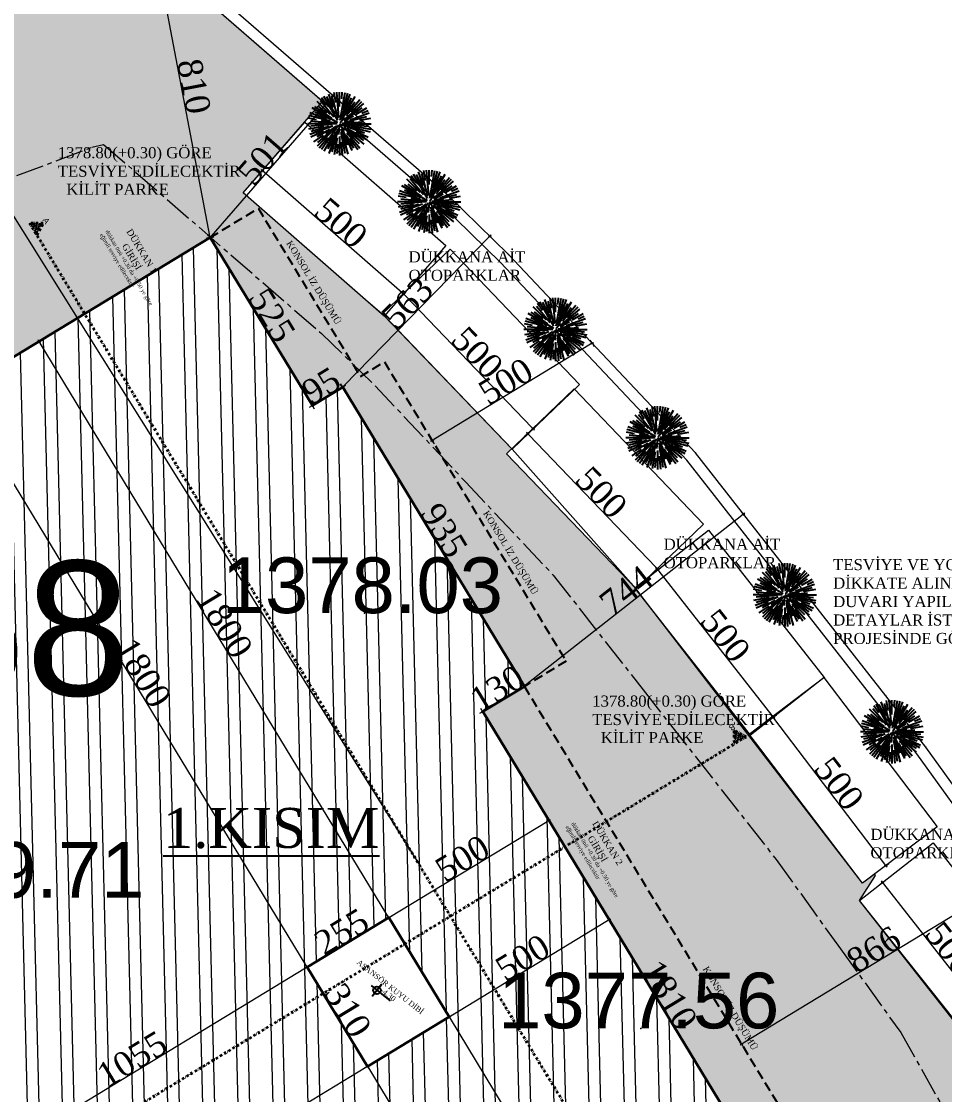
# Model space of a CAD drawing. Header units: millimetres. Extents: x 2232 to 85269, y -3593 to 5869.
# Drawn here: x 4820 to 5436, y -1970 to -1254 of the extents above; entities that cross this region are included whole.
import ezdxf

# ---------------------------------------------------------------- set-up
doc = ezdxf.new("R2010")
doc.units = ezdxf.units.MM
for name, pattern in [('CENTER2', [112.5, 75, -12.5, 12.5, -12.5]), ('DASHDOT2', [12.7, 6.35, -3.175, 0, -3.175]), ('DOTX2', [0.5, 0, -0.5]), ('HIDDEN', [0.375, 0.25, -0.125])]:
    doc.linetypes.add(name, pattern=pattern)
for name, color, linetype, lineweight in [('03_PARSEL_ALN_YENI', 40, 'Continuous', 0), ('iz', 1, 'DOTX2', 20), ('kesit çizgisi', 1, 'DASHDOT2', 40), ('Kiris', 7, 'Continuous', 30), ('NKOT', 1, 'Continuous', 0), ('NOKTA', 30, 'Continuous', 0), ('sıva iç', 21, 'Continuous', 0), ('tarama', 251, 'Continuous', 0), ('taramaa', 8, 'Continuous', 13), ('TEVHID', 4, 'Continuous', 0), ('yazı', 11, 'Continuous', 20), ('YOLATERK', 143, 'Continuous', 0), ('ölçü iç', 170, 'Continuous', 9), ('ÖLÇÜ İÇ', 7, 'Continuous', 9)]:
    doc.layers.add(name, color=color, linetype=linetype, lineweight=lineweight)
for name, color, linetype in [('BOSQUENUEVO', 64, 'Continuous'), ('Kot', 7, 'Continuous'), ('Yazi', 7, 'Continuous')]:
    doc.layers.add(name, color=color, linetype=linetype)
doc.styles.add('ROMANT', font='times.ttf')
doc.styles.get("Standard").update_dxf_attribs({"font": 'arial.ttf'})
doc.styles.add('times new roman tur_1_18', font='times.ttf', dxfattribs={"height": 0.2})
doc.styles.add('Times roman', font='times.ttf')
doc.dimstyles.new('VAZİYET ÖLÇÜ', dxfattribs={"dimtxt": 65, "dimasz": 5, "dimexe": 5, "dimexo": 0, "dimgap": 0, "dimtad": 1, "dimdec": 0, "dimzin": 3, "dimdsep": 46, "dimtxsty": 'ROMANT', "dimblk": 'fm-dim', "dimcen": 9, "dimdle": 1.25, "dimse1": 1, "dimse2": 1, "dimaunit": 1, "dimadec": 4, "dimazin": 0, "dimtfac": 0.75, "dimtdec": 0, "dimtix": 1, "dimtofl": 0, "dimtmove": 2, "dimatfit": 3, "dimldrblk": '11_AR2', "dimfxl": 1, "dimtvp": 1, "dimtolj": 1, "dimtzin": 3, "dimarcsym": 0})

# ---------------------------------------------------------------- blocks, each defined once
blk = doc.blocks.new('fm-dim')
at = {"linetype": 'Continuous'}
for p, q in [((-0.5, 0), (-1, 0)), ((0, 0.5), (0, 2)), ((0, -0.5), (0, -2)), ((0.5, 0), (1, 0))]:
    blk.add_line(p, q, dxfattribs=at)
at = {"color": 9, "linetype": 'Continuous'}
blk.add_circle((0, 0), 0.5, dxfattribs=at)
blk = doc.blocks.new('*D20')
at = {"layer": 'Defpoints', "color": 0, "transparency": 16777216}
for p in [(784747.6, -318397.9, -11.6), (784747.6, -318397.9), (784747.6, -318897.9, -11.6)]:
    blk.add_point(p, dxfattribs=at)
at = {"layer": 'ÖLÇÜ İÇ', "color": 0, "lineweight": -2, "transparency": 16777216}
blk.add_line((784747.6, -318892.9), (784747.6, -318402.9), dxfattribs=at)
at = {"layer": 'ÖLÇÜ İÇ', "color": 0, "lineweight": -2, "transparency": 16777216, "xscale": 5, "yscale": 5, "zscale": 5}
for p, rotation in [((784747.6, -318397.9), 90.00000000002727), ((784747.6, -318897.9), 270.0000000000273)]:
    blk.add_blockref('fm-dim', p, dxfattribs=dict(at, rotation=rotation))
at = {"layer": 'ÖLÇÜ İÇ', "color": 0, "transparency": 16777216, "insert": (784780.6, -318647.9), "char_height": 65, "attachment_point": 5, "rotation": 270, "style": 'ROMANT'}
blk.add_mtext('\\A1;500', dxfattribs=at)
blk = doc.blocks.new('11_AR2')
blk.add_line((-0.5, 0), (-1, 0))
blk.add_circle((0, 0), 0.5)
blk = doc.blocks.new('02PTRX23')
at = {"color": 0, "linetype": 'ByBlock'}
for p, q in [((-0.144, 0.149), (-0.352, 0.357)), ((-0.088, 0.109), (-0.302, 0.364)), ((-0.208, 0.302), (-0.286, 0.413)), ((-0.027, 0.052), (-0.249, 0.436)), ((-0.071, 0.157), (-0.2, 0.435)), ((-0.092, 0.258), (-0.17, 0.473)), ((-0.02, 0.084), (-0.118, 0.449)), ((-0.058, 0.34), (-0.086, 0.496)), ((-0.008, 0.105), (-0.042, 0.501)), ((0.001, 0.275), (0.001, 0.503)), ((0.011, 0.06), (0.088, 0.496)), ((0.027, 0.074), (0.172, 0.473)), ((0.036, 0.399), (0.045, 0.501)), ((0.043, 0.075), (0.251, 0.436)), ((0.059, 0.218), (0.131, 0.486)), ((0.073, 0.157), (0.192, 0.412)), ((0.108, 0.131), (0.322, 0.386)), ((0.114, 0.164), (0.245, 0.351)), ((0.188, 0.19), (0.355, 0.357)), ((-0.203, 0.077), (-0.469, 0.174)), ((-0.026, 0.019), (-0.432, 0.253)), ((-0.138, 0.068), (-0.389, 0.185)), ((-0.122, 0.089), (-0.388, 0.276)), ((-0.198, 0.17), (-0.331, 0.282)), ((0.076, 0.066), (0.384, 0.325)), ((0.123, 0.088), (0.361, 0.255)), ((0.168, 0.064), (0.471, 0.174)), ((0.263, 0.154), (0.434, 0.253)), ((0.355, 0.168), (0.454, 0.214)), ((-0.043, 0.003), (-0.499, 0.003)), ((-0.364, 0.067), (-0.491, 0.09)), ((-0.145, 0.042), (-0.482, 0.133)), ((-0.16, 0.017), (-0.45, 0.043)), ((-0.068, 0.015), (-0.285, 0.054)), ((0.001, 0.003), (0.397, -0.141)), ((0.001, 0.003), (0.077, -0.106)), ((0.012, 0.018), (0.075, 0.108)), ((0.047, 0.011), (0.233, 0.044)), ((0.073, 0.045), (0.22, 0.129)), ((0.084, 0.003), (0.501, 0.003)), ((0.086, 0.026), (0.435, 0.119)), ((0.152, 0.016), (0.362, 0.035)), ((0.32, 0.059), (0.494, 0.09)), ((-0.246, -0.04), (-0.491, -0.084)), ((-0.105, -0.035), (-0.469, -0.168)), ((-0.254, -0.116), (-0.452, -0.208)), ((-0.116, -0.007), (-0.45, -0.036)), ((-0.162, -0.041), (-0.449, -0.117)), ((-0.155, -0.087), (-0.358, -0.204)), ((-0.068, -0.066), (-0.352, -0.35)), ((-0.109, -0.09), (-0.349, -0.291)), ((-0.014, -0.019), (-0.286, -0.406)), ((-0.047, -0.031), (-0.218, -0.15)), ((-0.057, -0.121), (-0.183, -0.391)), ((-0.027, -0.075), (-0.17, -0.467)), ((-0.03, -0.112), (-0.118, -0.441)), ((-0.002, -0.028), (-0.014, -0.167)), ((0.023, -0.077), (0.131, -0.48)), ((0.024, -0.128), (0.083, -0.46)), ((0.036, -0.003), (0.494, -0.084)), ((0.037, -0.074), (0.198, -0.418)), ((0.047, -0.123), (0.124, -0.336)), ((0.062, -0.058), (0.312, -0.308)), ((0.065, -0.05), (0.384, -0.318)), ((0.077, -0.032), (0.106, -0.046)), ((0.118, -0.064), (0.434, -0.247)), ((0.119, -0.137), (0.322, -0.38)), ((0.128, -0.008), (0.457, -0.037)), ((0.169, -0.114), (0.382, -0.264)), ((0.177, -0.044), (0.484, -0.126)), ((0.262, -0.118), (0.454, -0.208)), ((-0.259, -0.179), (-0.408, -0.284)), ((-0.183, -0.217), (-0.32, -0.38)), ((-0.101, -0.174), (-0.249, -0.43)), ((-0.038, -0.22), (-0.086, -0.489)), ((-0.027, -0.318), (-0.04, -0.466)), ((0.001, -0.199), (0.001, -0.497)), ((0.026, -0.286), (0.045, -0.495)), ((0.101, -0.17), (0.222, -0.38)), ((0.159, -0.223), (0.288, -0.406))]:
    blk.add_line(p, q, dxfattribs=at)
blk = doc.blocks.new('YTTYTY')
at = {"layer": 'NOKTA'}
for p in [(1083168.6, -440814.7, -257.9), (1083906.6, -441923.7, -304.8)]:
    blk.add_point(p, dxfattribs=at)
at = {"layer": 'NKOT'}
for s, p in [('1378.03', (1082787.4, -440814.7, -257.9)), ('1379.71', (1081829.9, -441574.9, -89.4)), ('1377.56', (1083525.4, -441923.7, -304.8))]:
    blk.add_text(s, height=148.75, dxfattribs=at).set_placement(p)
blk = doc.blocks.new('GFHGFHFG')
at = {"layer": 'tarama'}
h = blk.add_hatch(dxfattribs=at)
h.set_pattern_fill('ANSI33', color=256, style=0)
h.set_pattern_definition([(315, (628955.342, -27331.2996), (-4.49012806, -4.49012806), []), (315, (628959.832, -27331.2996), (-4.49012806, -4.49012806), [3.175, -1.5875])])
h.paths.add_polyline_path([(651484.5, -213045.3), (651515.6, -213026.7), (651515.6, -213063.8)])
h = blk.add_hatch(dxfattribs=at)
h.set_pattern_fill('ANSI33', color=256, angle=-90, style=0)
h.set_pattern_definition([(135, (835082.633, -235926.215), (-4.49012806, -4.49012806), []), (135, (835082.633, -235921.7246), (-4.49012806, -4.49012806), [3.175, -1.5875])])
h.paths.add_polyline_path([(649368.7, -213919.8), (649387.2, -213950.9), (649350.1, -213950.9)])
at = {"layer": 'kesit çizgisi', "color": 1}
for p, q in [((651515.6, -213026.7), (651484.5, -213045.3)), ((651484.5, -213045.3), (651515.6, -213063.8)), ((651515.6, -216046.4), (651515.6, -213026.7)), ((649368.7, -213919.8), (649350.1, -213950.9)), ((649387.2, -213950.9), (649368.7, -213919.8)), ((649350.1, -213950.9), (654643.8, -213950.9))]:
    blk.add_line(p, q, dxfattribs=at)
blk.add_text('B', height=15.8, rotation=270, dxfattribs=at).set_placement((651466.3, -213038.9))
at = {"layer": 'kesit çizgisi', "color": 1, "text_generation_flag": 2}
blk.add_text('A', height=15.8, dxfattribs=at).set_placement((649375.1, -213917.4))
blk = doc.blocks.new('*D2486')
at = {"layer": 'Defpoints', "color": 0, "transparency": 16777216}
for p in [(1127611, -439811.6), (1127611, -439811.6), (1126004, -440787.2)]:
    blk.add_point(p, dxfattribs=at)
at = {"layer": 'ÖLÇÜ İÇ', "color": 0, "lineweight": -2, "transparency": 16777216}
blk.add_line((1126008.3, -440784.6), (1127606.8, -439814.2), dxfattribs=at)
at = {"layer": 'ÖLÇÜ İÇ', "color": 0, "lineweight": -2, "transparency": 16777216, "xscale": 5, "yscale": 5, "zscale": 5}
for p, rotation in [((1127611, -439811.6), 31.2624292926261), ((1126004, -440787.2), 211.2624292926261)]:
    blk.add_blockref('fm-dim', p, dxfattribs=dict(at, rotation=rotation))
at = {"layer": 'ÖLÇÜ İÇ', "color": 0, "transparency": 16777216, "insert": (1126790.4, -440271.2), "char_height": 65, "attachment_point": 5, "rotation": 31.2624, "style": 'ROMANT'}
blk.add_mtext('\\A1;1880', dxfattribs=at)
blk = doc.blocks.new('*D2487')
at = {"layer": 'Defpoints', "color": 0, "transparency": 16777216}
for p in [(1127611, -439811.6), (1127611, -439811.6), (1127883.5, -440260.4)]:
    blk.add_point(p, dxfattribs=at)
at = {"layer": 'ÖLÇÜ İÇ', "color": 0, "lineweight": -2, "transparency": 16777216}
blk.add_line((1127880.9, -440256.1), (1127613.6, -439815.9), dxfattribs=at)
at = {"layer": 'ÖLÇÜ İÇ', "color": 0, "lineweight": -2, "transparency": 16777216, "xscale": 5, "yscale": 5, "zscale": 5}
for p, rotation in [((1127611, -439811.6), 121.2624292925841), ((1127883.5, -440260.4), 301.262429292584)]:
    blk.add_blockref('fm-dim', p, dxfattribs=dict(at, rotation=rotation))
at = {"layer": 'ÖLÇÜ İÇ', "color": 0, "transparency": 16777216, "insert": (1127775.5, -440018.8), "char_height": 65, "attachment_point": 5, "rotation": 301.2624, "style": 'ROMANT'}
blk.add_mtext('\\A1;525', dxfattribs=at)
blk = doc.blocks.new('*D2488')
at = {"layer": 'Defpoints', "color": 0, "transparency": 16777216}
for p in [(1127964.7, -440211.1), (1127883.5, -440260.4), (1127883.5, -440260.4)]:
    blk.add_point(p, dxfattribs=at)
at = {"layer": 'ÖLÇÜ İÇ', "color": 0, "lineweight": -2, "transparency": 16777216}
blk.add_line((1127960.4, -440213.7), (1127887.8, -440257.8), dxfattribs=at)
at = {"layer": 'ÖLÇÜ İÇ', "color": 0, "lineweight": -2, "transparency": 16777216, "xscale": 5, "yscale": 5, "zscale": 5}
for p, rotation in [((1127964.7, -440211.1), 31.26242929245344), ((1127883.5, -440260.4), 211.2624292924534)]:
    blk.add_blockref('fm-dim', p, dxfattribs=dict(at, rotation=rotation))
at = {"layer": 'ÖLÇÜ İÇ', "color": 0, "transparency": 16777216, "insert": (1127906.9, -440207.4), "char_height": 65, "attachment_point": 5, "rotation": 31.2624, "style": 'ROMANT'}
blk.add_mtext('\\A1;95', dxfattribs=at)
blk = doc.blocks.new('*D2489')
at = {"layer": 'Defpoints', "color": 0, "transparency": 16777216}
for p in [(1127964.7, -440211.1), (1128449.9, -441010.3), (1128449.9, -441010.3)]:
    blk.add_point(p, dxfattribs=at)
at = {"layer": 'ÖLÇÜ İÇ', "color": 0, "lineweight": -2, "transparency": 16777216}
blk.add_line((1127967.3, -440215.3), (1128447.3, -441006), dxfattribs=at)
at = {"layer": 'ÖLÇÜ İÇ', "color": 0, "lineweight": -2, "transparency": 16777216, "xscale": 5, "yscale": 5, "zscale": 5}
for p, rotation in [((1127964.7, -440211.1), 121.2624292926101), ((1128449.9, -441010.3), 301.2624292926101)]:
    blk.add_blockref('fm-dim', p, dxfattribs=dict(at, rotation=rotation))
at = {"layer": 'ÖLÇÜ İÇ', "color": 0, "transparency": 16777216, "insert": (1128235.6, -440593.5), "char_height": 65, "attachment_point": 5, "rotation": 301.2624, "style": 'ROMANT'}
blk.add_mtext('\\A1;935', dxfattribs=at)
blk = doc.blocks.new('*D2490')
at = {"layer": 'Defpoints', "color": 0, "transparency": 16777216}
for p in [(1128449.9, -441010.3), (1128338.8, -441077.8), (1128338.8, -441077.8)]:
    blk.add_point(p, dxfattribs=at)
at = {"layer": 'ÖLÇÜ İÇ', "color": 0, "lineweight": -2, "transparency": 16777216}
blk.add_line((1128445.6, -441012.9), (1128343.1, -441075.2), dxfattribs=at)
at = {"layer": 'ÖLÇÜ İÇ', "color": 0, "lineweight": -2, "transparency": 16777216, "xscale": 5, "yscale": 5, "zscale": 5}
for p, rotation in [((1128449.9, -441010.3), 31.26242929277661), ((1128338.8, -441077.8), 211.2624292927766)]:
    blk.add_blockref('fm-dim', p, dxfattribs=dict(at, rotation=rotation))
at = {"layer": 'ÖLÇÜ İÇ', "color": 0, "transparency": 16777216, "insert": (1128377.2, -441015.8), "char_height": 65, "attachment_point": 5, "rotation": 31.2624, "style": 'ROMANT'}
blk.add_mtext('\\A1;130', dxfattribs=at)
blk = doc.blocks.new('*D2491')
at = {"layer": 'Defpoints', "color": 0, "transparency": 16777216}
for p in [(1128338.8, -441077.8), (1129278.1, -442625), (1129278.1, -442625)]:
    blk.add_point(p, dxfattribs=at)
at = {"layer": 'ÖLÇÜ İÇ', "color": 0, "lineweight": -2, "transparency": 16777216}
blk.add_line((1128341.4, -441082), (1129275.5, -442620.7), dxfattribs=at)
at = {"layer": 'ÖLÇÜ İÇ', "color": 0, "lineweight": -2, "transparency": 16777216, "xscale": 5, "yscale": 5, "zscale": 5}
for p, rotation in [((1128338.8, -441077.8), 121.2624292926255), ((1129278.1, -442625), 301.2624292926255)]:
    blk.add_blockref('fm-dim', p, dxfattribs=dict(at, rotation=rotation))
at = {"layer": 'ÖLÇÜ İÇ', "color": 0, "transparency": 16777216, "insert": (1128836.7, -441834.2), "char_height": 65, "attachment_point": 5, "rotation": 301.2624, "style": 'ROMANT'}
blk.add_mtext('\\A1;1810', dxfattribs=at)
blk = doc.blocks.new('*D2501')
at = {"layer": 'Defpoints', "color": 0, "transparency": 16777216}
for p in [(1126791.6, -442017.1), (1126791.6, -442017.1), (1127730.9, -443564.3)]:
    blk.add_point(p, dxfattribs=at)
at = {"layer": 'ÖLÇÜ İÇ', "color": 0, "lineweight": -2, "transparency": 16777216}
blk.add_line((1127728.3, -443560), (1126794.2, -442021.4), dxfattribs=at)
at = {"layer": 'ÖLÇÜ İÇ', "color": 0, "lineweight": -2, "transparency": 16777216, "xscale": 5, "yscale": 5, "zscale": 5}
for p, rotation in [((1126791.6, -442017.1), 121.2624292926255), ((1127730.9, -443564.3), 301.2624292926255)]:
    blk.add_blockref('fm-dim', p, dxfattribs=dict(at, rotation=rotation))
at = {"layer": 'ÖLÇÜ İÇ', "color": 0, "transparency": 16777216, "insert": (1127289.5, -442773.5), "char_height": 65, "attachment_point": 5, "rotation": 301.2624, "style": 'ROMANT'}
blk.add_mtext('\\A1;1810', dxfattribs=at)
blk = doc.blocks.new('*D2507')
at = {"layer": 'Defpoints', "color": 0, "transparency": 16777216}
for p in [(1127939.6, -439433.3), (1127939.6, -439433.3), (1127611, -439811.6)]:
    blk.add_point(p, dxfattribs=at)
at = {"layer": 'ÖLÇÜ İÇ', "color": 0, "lineweight": -2, "transparency": 16777216}
blk.add_line((1127614.3, -439807.8), (1127936.3, -439437), dxfattribs=at)
at = {"layer": 'ÖLÇÜ İÇ', "color": 0, "lineweight": -2, "transparency": 16777216, "xscale": 5, "yscale": 5, "zscale": 5}
for p, rotation in [((1127939.6, -439433.3), 49.03016673983289), ((1127611, -439811.6), 229.0301667398329)]:
    blk.add_blockref('fm-dim', p, dxfattribs=dict(at, rotation=rotation))
at = {"layer": 'ÖLÇÜ İÇ', "color": 0, "transparency": 16777216, "insert": (1127750.3, -439600.8), "char_height": 65, "attachment_point": 5, "rotation": 49.0302, "style": 'ROMANT'}
blk.add_mtext('\\A1;501', dxfattribs=at)
blk = doc.blocks.new('*D2508')
at = {"layer": 'Defpoints', "color": 0, "transparency": 16777216}
for p in [(1128357.3, -439807.7), (1128357.5, -439808), (1127964.7, -440211.1)]:
    blk.add_point(p, dxfattribs=at)
at = {"layer": 'ÖLÇÜ İÇ', "color": 0, "lineweight": -2, "transparency": 16777216}
blk.add_line((1127967.9, -440207.3), (1128353.8, -439811.3), dxfattribs=at)
at = {"layer": 'ÖLÇÜ İÇ', "color": 0, "lineweight": -2, "transparency": 16777216, "xscale": 5, "yscale": 5, "zscale": 5}
for p, rotation in [((1128357.3, -439807.7), 45.73864383476881), ((1127964.5, -440210.9), 225.7386438347688)]:
    blk.add_blockref('fm-dim', p, dxfattribs=dict(at, rotation=rotation))
at = {"layer": 'ÖLÇÜ İÇ', "color": 0, "transparency": 16777216, "insert": (1128137.2, -439986.2), "char_height": 65, "attachment_point": 5, "rotation": 45.7386, "style": 'ROMANT'}
blk.add_mtext('\\A1;563', dxfattribs=at)
blk = doc.blocks.new('*D2509')
at = {"layer": 'Defpoints', "color": 0, "transparency": 16777216}
for p in [(1129034.6, -440550.3), (1129035.5, -440551.5), (1128449.9, -441010.3)]:
    blk.add_point(p, dxfattribs=at)
at = {"layer": 'ÖLÇÜ İÇ', "color": 0, "lineweight": -2, "transparency": 16777216}
blk.add_line((1128452.9, -441006), (1129030.7, -440553.4), dxfattribs=at)
at = {"layer": 'ÖLÇÜ İÇ', "color": 0, "lineweight": -2, "transparency": 16777216, "xscale": 5, "yscale": 5, "zscale": 5}
for p, rotation in [((1129034.6, -440550.3), 38.07635210900806), ((1128449, -441009.1), 218.0763521090081)]:
    blk.add_blockref('fm-dim', p, dxfattribs=dict(at, rotation=rotation))
at = {"layer": 'ÖLÇÜ İÇ', "color": 0, "transparency": 16777216, "insert": (1128721.4, -440753.6), "char_height": 65, "attachment_point": 5, "rotation": 38.0764, "style": 'ROMANT'}
blk.add_mtext('\\A1;744', dxfattribs=at)
blk = doc.blocks.new('*D2528')
at = {"layer": 'Defpoints', "color": 0, "transparency": 16777216}
for p in [(1129769.9, -441516.6), (1129030, -441965.8), (1129030, -441965.8)]:
    blk.add_point(p, dxfattribs=at)
at = {"layer": 'ÖLÇÜ İÇ', "color": 0, "lineweight": -2, "transparency": 16777216}
blk.add_line((1129765.7, -441519.2), (1129034.3, -441963.2), dxfattribs=at)
at = {"layer": 'ÖLÇÜ İÇ', "color": 0, "lineweight": -2, "transparency": 16777216, "xscale": 5, "yscale": 5, "zscale": 5}
for p, rotation in [((1129769.9, -441516.6), 31.26242929261051), ((1129030, -441965.8), 211.2624292926105)]:
    blk.add_blockref('fm-dim', p, dxfattribs=dict(at, rotation=rotation))
at = {"layer": 'ÖLÇÜ İÇ', "color": 0, "transparency": 16777216, "insert": (1129382.8, -441713), "char_height": 65, "attachment_point": 5, "rotation": 31.2624, "style": 'ROMANT'}
blk.add_mtext('\\A1;866', dxfattribs=at)
blk = doc.blocks.new('*D2529')
at = {"layer": 'Defpoints', "color": 0, "transparency": 16777216}
for p in [(1128631, -440094.1), (1128203.4, -440353.7), (1128203.4, -440353.7)]:
    blk.add_point(p, dxfattribs=at)
at = {"layer": 'ÖLÇÜ İÇ', "color": 0, "lineweight": -2, "transparency": 16777216}
blk.add_line((1128626.7, -440096.7), (1128207.7, -440351.2), dxfattribs=at)
at = {"layer": 'ÖLÇÜ İÇ', "color": 0, "lineweight": -2, "transparency": 16777216, "xscale": 5, "yscale": 5, "zscale": 5}
for p, rotation in [((1128631, -440094.1), 31.26242929260819), ((1128203.4, -440353.7), 211.2624292926082)]:
    blk.add_blockref('fm-dim', p, dxfattribs=dict(at, rotation=rotation))
at = {"layer": 'ÖLÇÜ İÇ', "color": 0, "transparency": 16777216, "insert": (1128400.1, -440195.7), "char_height": 65, "attachment_point": 5, "rotation": 31.2624, "style": 'ROMANT'}
blk.add_mtext('\\A1;500', dxfattribs=at)
blk = doc.blocks.new('*D2530')
at = {"layer": 'Defpoints', "color": 0, "transparency": 16777216}
for p in [(1127459.4, -439016.3), (1127459.4, -439016.3), (1127611, -439811.6)]:
    blk.add_point(p, dxfattribs=at)
at = {"layer": 'ÖLÇÜ İÇ', "color": 0, "lineweight": -2, "transparency": 16777216}
blk.add_line((1127610.1, -439806.7), (1127460.3, -439021.2), dxfattribs=at)
at = {"layer": 'ÖLÇÜ İÇ', "color": 0, "lineweight": -2, "transparency": 16777216, "xscale": 5, "yscale": 5, "zscale": 5}
for p, rotation in [((1127459.4, -439016.3), 100.794909319508), ((1127611, -439811.6), 280.794909319508)]:
    blk.add_blockref('fm-dim', p, dxfattribs=dict(at, rotation=rotation))
at = {"layer": 'ÖLÇÜ İÇ', "color": 0, "transparency": 16777216, "insert": (1127567.7, -439407.8), "char_height": 65, "attachment_point": 5, "rotation": 280.7949, "style": 'ROMANT'}
blk.add_mtext('\\A1;810', dxfattribs=at)
blk = doc.blocks.new('*D2531')
at = {"layer": 'Defpoints', "color": 0, "transparency": 16777216}
for p in [(1128087.8, -441627.9), (1128087.8, -441627.9), (1127869.9, -441760.2)]:
    blk.add_point(p, dxfattribs=at)
at = {"layer": 'ÖLÇÜ İÇ', "color": 0, "lineweight": -2, "transparency": 16777216}
blk.add_line((1127874.1, -441757.6), (1128083.6, -441630.5), dxfattribs=at)
at = {"layer": 'ÖLÇÜ İÇ', "color": 0, "lineweight": -2, "transparency": 16777216, "xscale": 5, "yscale": 5, "zscale": 5}
for p, rotation in [((1128087.8, -441627.9), 31.26242929259968), ((1127869.9, -441760.2), 211.2624292925997)]:
    blk.add_blockref('fm-dim', p, dxfattribs=dict(at, rotation=rotation))
at = {"layer": 'ÖLÇÜ İÇ', "color": 0, "transparency": 16777216, "insert": (1127961.7, -441665.8), "char_height": 65, "attachment_point": 5, "rotation": 31.2624, "style": 'ROMANT'}
blk.add_mtext('\\A1;255', dxfattribs=at)
blk = doc.blocks.new('*D2532')
at = {"layer": 'Defpoints', "color": 0, "transparency": 16777216}
for p in [(1127869.9, -441760.2), (1128030.7, -442025.2), (1128030.7, -442025.2)]:
    blk.add_point(p, dxfattribs=at)
at = {"layer": 'ÖLÇÜ İÇ', "color": 0, "lineweight": -2, "transparency": 16777216}
blk.add_line((1127872.5, -441764.5), (1128028.2, -442020.9), dxfattribs=at)
at = {"layer": 'ÖLÇÜ İÇ', "color": 0, "lineweight": -2, "transparency": 16777216, "xscale": 5, "yscale": 5, "zscale": 5}
for p, rotation in [((1127869.9, -441760.2), 121.2624292927), ((1128030.7, -442025.2), 301.2624292926999)]:
    blk.add_blockref('fm-dim', p, dxfattribs=dict(at, rotation=rotation))
at = {"layer": 'ÖLÇÜ İÇ', "color": 0, "transparency": 16777216, "insert": (1127978.6, -441875.6), "char_height": 65, "attachment_point": 5, "rotation": 301.2624, "style": 'ROMANT'}
blk.add_mtext('\\A1;310', dxfattribs=at)
blk = doc.blocks.new('*D2533')
at = {"layer": 'Defpoints', "color": 0, "transparency": 16777216}
for p in [(1126935.7, -440221.6), (1126935.7, -440221.6), (1127869.9, -441760.2)]:
    blk.add_point(p, dxfattribs=at)
at = {"layer": 'ÖLÇÜ İÇ', "color": 0, "lineweight": -2, "transparency": 16777216}
blk.add_line((1127867.3, -441755.9), (1126938.3, -440225.9), dxfattribs=at)
at = {"layer": 'ÖLÇÜ İÇ', "color": 0, "lineweight": -2, "transparency": 16777216, "xscale": 5, "yscale": 5, "zscale": 5}
for p, rotation in [((1126935.7, -440221.6), 121.2624292926241), ((1127869.9, -441760.2), 301.2624292926241)]:
    blk.add_blockref('fm-dim', p, dxfattribs=dict(at, rotation=rotation))
at = {"layer": 'ÖLÇÜ İÇ', "color": 0, "transparency": 16777216, "insert": (1127431.1, -440973.7), "char_height": 65, "attachment_point": 5, "rotation": 301.2624, "style": 'ROMANT'}
blk.add_mtext('\\A1;1800', dxfattribs=at)
blk = doc.blocks.new('*D2534')
at = {"layer": 'Defpoints', "color": 0, "transparency": 16777216}
for p in [(1127153.7, -440089.2), (1127153.7, -440089.2), (1128087.8, -441627.9)]:
    blk.add_point(p, dxfattribs=at)
at = {"layer": 'ÖLÇÜ İÇ', "color": 0, "lineweight": -2, "transparency": 16777216}
blk.add_line((1128085.2, -441623.6), (1127156.3, -440093.5), dxfattribs=at)
at = {"layer": 'ÖLÇÜ İÇ', "color": 0, "lineweight": -2, "transparency": 16777216, "xscale": 5, "yscale": 5, "zscale": 5}
for p, rotation in [((1127153.7, -440089.2), 121.2624292926241), ((1128087.8, -441627.9), 301.2624292926241)]:
    blk.add_blockref('fm-dim', p, dxfattribs=dict(at, rotation=rotation))
at = {"layer": 'ÖLÇÜ İÇ', "color": 0, "transparency": 16777216, "insert": (1127649, -440841.4), "char_height": 65, "attachment_point": 5, "rotation": 301.2624, "style": 'ROMANT'}
blk.add_mtext('\\A1;1800', dxfattribs=at)
blk = doc.blocks.new('*D2535')
at = {"layer": 'Defpoints', "color": 0, "transparency": 16777216}
for p in [(1128515.2, -441368.4), (1128515.2, -441368.4), (1128087.8, -441627.9)]:
    blk.add_point(p, dxfattribs=at)
at = {"layer": 'ÖLÇÜ İÇ', "color": 0, "lineweight": -2, "transparency": 16777216}
blk.add_line((1128092.1, -441625.3), (1128511, -441371), dxfattribs=at)
at = {"layer": 'ÖLÇÜ İÇ', "color": 0, "lineweight": -2, "transparency": 16777216, "xscale": 5, "yscale": 5, "zscale": 5}
for p, rotation in [((1128515.2, -441368.4), 31.26242929264378), ((1128087.8, -441627.9), 211.2624292926438)]:
    blk.add_blockref('fm-dim', p, dxfattribs=dict(at, rotation=rotation))
at = {"layer": 'ÖLÇÜ İÇ', "color": 0, "transparency": 16777216, "insert": (1128284.4, -441469.9), "char_height": 65, "attachment_point": 5, "rotation": 31.2624, "style": 'ROMANT'}
blk.add_mtext('\\A1;500', dxfattribs=at)
blk = doc.blocks.new('*D2536')
at = {"layer": 'Defpoints', "color": 0, "transparency": 16777216}
for p in [(1128676.1, -441633.4), (1128676.1, -441633.4), (1128248.7, -441892.9)]:
    blk.add_point(p, dxfattribs=at)
at = {"layer": 'ÖLÇÜ İÇ', "color": 0, "lineweight": -2, "transparency": 16777216}
blk.add_line((1128253, -441890.3), (1128671.8, -441636), dxfattribs=at)
at = {"layer": 'ÖLÇÜ İÇ', "color": 0, "lineweight": -2, "transparency": 16777216, "xscale": 5, "yscale": 5, "zscale": 5}
for p, rotation in [((1128676.1, -441633.4), 31.26242929262095), ((1128248.7, -441892.9), 211.2624292926209)]:
    blk.add_blockref('fm-dim', p, dxfattribs=dict(at, rotation=rotation))
at = {"layer": 'ÖLÇÜ İÇ', "color": 0, "transparency": 16777216, "insert": (1128445.3, -441734.9), "char_height": 65, "attachment_point": 5, "rotation": 31.2624, "style": 'ROMANT'}
blk.add_mtext('\\A1;500', dxfattribs=at)
blk = doc.blocks.new('*D2537')
at = {"layer": 'Defpoints', "color": 0, "transparency": 16777216}
for p in [(1127869.9, -441760.2), (1126968.1, -442307.7), (1126968.1, -442307.7)]:
    blk.add_point(p, dxfattribs=at)
at = {"layer": 'ÖLÇÜ İÇ', "color": 0, "lineweight": -2, "transparency": 16777216}
blk.add_line((1127865.6, -441762.8), (1126972.3, -442305.1), dxfattribs=at)
at = {"layer": 'ÖLÇÜ İÇ', "color": 0, "lineweight": -2, "transparency": 16777216, "xscale": 5, "yscale": 5, "zscale": 5}
for p, rotation in [((1127869.9, -441760.2), 31.26242929260379), ((1126968.1, -442307.7), 211.2624292926038)]:
    blk.add_blockref('fm-dim', p, dxfattribs=dict(at, rotation=rotation))
at = {"layer": 'ÖLÇÜ İÇ', "color": 0, "transparency": 16777216, "insert": (1127401.8, -442005.7), "char_height": 65, "attachment_point": 5, "rotation": 31.2624, "style": 'ROMANT'}
blk.add_mtext('\\A1;1055', dxfattribs=at)
blk = doc.blocks.new('*D2538')
at = {"layer": 'Defpoints', "color": 0, "transparency": 16777216}
for p in [(1128030.7, -442025.2), (1127128.9, -442572.7), (1127128.9, -442572.7)]:
    blk.add_point(p, dxfattribs=at)
at = {"layer": 'ÖLÇÜ İÇ', "color": 0, "lineweight": -2, "transparency": 16777216}
blk.add_line((1128026.5, -442027.8), (1127133.2, -442570.1), dxfattribs=at)
at = {"layer": 'ÖLÇÜ İÇ', "color": 0, "lineweight": -2, "transparency": 16777216, "xscale": 5, "yscale": 5, "zscale": 5}
for p, rotation in [((1128030.7, -442025.2), 31.26242929261458), ((1127128.9, -442572.7), 211.2624292926146)]:
    blk.add_blockref('fm-dim', p, dxfattribs=dict(at, rotation=rotation))
at = {"layer": 'ÖLÇÜ İÇ', "color": 0, "transparency": 16777216, "insert": (1127562.7, -442270.7), "char_height": 65, "attachment_point": 5, "rotation": 31.2624, "style": 'ROMANT'}
blk.add_mtext('\\A1;1055', dxfattribs=at)
blk = doc.blocks.new('*D2539')
at = {"layer": 'Defpoints', "color": 0, "transparency": 16777216}
for p in [(1128248.7, -441892.9), (1129608.4, -444132.4), (1129608.4, -444132.4)]:
    blk.add_point(p, dxfattribs=at)
at = {"layer": 'ÖLÇÜ İÇ', "color": 0, "lineweight": -2, "transparency": 16777216}
blk.add_line((1128251.3, -441897.1), (1129605.8, -444128.2), dxfattribs=at)
at = {"layer": 'ÖLÇÜ İÇ', "color": 0, "lineweight": -2, "transparency": 16777216, "xscale": 5, "yscale": 5, "zscale": 5}
for p, rotation in [((1128248.7, -441892.9), 121.2624292926101), ((1129608.4, -444132.4), 301.2624292926101)]:
    blk.add_blockref('fm-dim', p, dxfattribs=dict(at, rotation=rotation))
at = {"layer": 'ÖLÇÜ İÇ', "color": 0, "transparency": 16777216, "insert": (1128956.8, -442995.5), "char_height": 65, "attachment_point": 5, "rotation": 301.2624, "style": 'ROMANT'}
blk.add_mtext('\\A1;2620', dxfattribs=at)
blk = doc.blocks.new('*D2540')
at = {"layer": 'Defpoints', "color": 0, "transparency": 16777216}
for p in [(1128030.7, -442025.2), (1129390.4, -444264.8), (1129390.4, -444264.8)]:
    blk.add_point(p, dxfattribs=at)
at = {"layer": 'ÖLÇÜ İÇ', "color": 0, "lineweight": -2, "transparency": 16777216}
blk.add_line((1128033.3, -442029.5), (1129387.8, -444260.5), dxfattribs=at)
at = {"layer": 'ÖLÇÜ İÇ', "color": 0, "lineweight": -2, "transparency": 16777216, "xscale": 5, "yscale": 5, "zscale": 5}
for p, rotation in [((1128030.7, -442025.2), 121.2624292926048), ((1129390.4, -444264.8), 301.2624292926048)]:
    blk.add_blockref('fm-dim', p, dxfattribs=dict(at, rotation=rotation))
at = {"layer": 'ÖLÇÜ İÇ', "color": 0, "transparency": 16777216, "insert": (1128738.8, -443127.8), "char_height": 65, "attachment_point": 5, "rotation": 301.2624, "style": 'ROMANT'}
blk.add_mtext('\\A1;2620', dxfattribs=at)
blk = doc.blocks.new('FGFDGFDG')
at = {"layer": 'ÖLÇÜ İÇ', "color": 3}
blk.add_lwpolyline([(784669.4, -318397.9), (784919.4, -318397.9), (784919.4, -318897.9), (784669.4, -318897.9)], close=True, dxfattribs=at)
at = {"layer": 'ÖLÇÜ İÇ'}
dim = blk.add_aligned_dim(p1=(784747.6, -318897.9), p2=(784747.6, -318397.9), distance=0, dimstyle='VAZİYET ÖLÇÜ', dxfattribs=at)
dim.commit()
dim.dimension.update_dxf_attribs({"geometry": '*D20', "text_midpoint": (784780.6, -318647.9, 11.6)})
blk = doc.blocks.new('DFGDFG')
at = {"layer": 'taramaa'}
h = blk.add_hatch(dxfattribs=at)
h.set_pattern_fill('AR-HBONE', color=256, scale=8)
h.set_pattern_definition([(45, (-15000, 0), (0, 45.254834), [96, -32]), (135, (-14977.373, 22.627), (4e-15, 45.254834), [96, -32])])
h.paths.add_polyline_path([(1070331, -446180.5), (1069903.6, -446440), (1069773.8, -446226.3), (1070201.2, -445966.8)], flags=16)
h.paths.add_polyline_path([(1069476.2, -446699.5), (1069346.4, -446485.8), (1069773.8, -446226.3), (1069903.6, -446440)], flags=16)
h.paths.add_polyline_path([(1069268.5, -446357.6), (1069138.8, -446143.9), (1069566.2, -445884.4), (1069695.9, -446098.1)], flags=16)
h.paths.add_polyline_path([(1069695.9, -446098.1), (1069566.2, -445884.4), (1069993.5, -445625), (1070123.3, -445838.7)], flags=16)
h.paths.add_polyline_path([(1070331, -446180.5), (1070201.2, -445966.8), (1070628.6, -445707.3), (1070758.4, -445921)], flags=16)
h.paths.add_polyline_path([(1070758.4, -445921), (1070628.6, -445707.3), (1071056, -445447.9), (1071185.8, -445661.6)], flags=16)
h.paths.add_polyline_path([(1070123.3, -445838.7), (1069993.5, -445625), (1070420.9, -445365.5), (1070550.7, -445579.2)], flags=16)
h.paths.add_polyline_path([(1070550.7, -445579.2), (1070420.9, -445365.5), (1070848.3, -445106), (1070978.1, -445319.7)], flags=16)
h.paths.add_polyline_path([(1070343.1, -445237.2), (1070213.4, -445023.5), (1070640.8, -444764.1), (1070770.5, -444977.8)], flags=16)
h.paths.add_polyline_path([(1069915.7, -445496.7), (1069786, -445283), (1070213.4, -445023.5), (1070343.1, -445237.2)], flags=16)
h.paths.add_polyline_path([(1069488.3, -445756.2), (1069358.6, -445542.5), (1069786, -445283), (1069915.7, -445496.7)], flags=16)
h.paths.add_polyline_path([(1069060.9, -446015.7), (1068931.2, -445802), (1069358.6, -445542.5), (1069488.3, -445756.2)], flags=16)
h.paths.add_polyline_path([(1069151, -445200.6), (1069280.7, -445414.3), (1068853.3, -445673.8), (1068723.6, -445460.1)], flags=16)
h.paths.add_polyline_path([(1070135.5, -444895.3), (1069708.1, -445154.8), (1069578.4, -444941.1), (1070005.8, -444681.6)], flags=16)
h.paths.add_polyline_path([(1069578.4, -444941.1), (1069708.1, -445154.8), (1069280.7, -445414.3), (1069151, -445200.6)], flags=16)
h.paths.add_polyline_path([(1070433.2, -444422.2), (1070562.9, -444635.9), (1070135.5, -444895.3), (1070005.8, -444681.6)], flags=16)
h.paths.add_polyline_path([(1070225.6, -444080.3), (1070355.3, -444294), (1069927.9, -444553.4), (1069798.2, -444339.7)], flags=16)
h.paths.add_polyline_path([(1069798.2, -444339.7), (1069927.9, -444553.4), (1069500.5, -444812.9), (1069370.8, -444599.2)], flags=16)
h.paths.add_polyline_path([(1069370.8, -444599.2), (1069500.5, -444812.9), (1069073.1, -445072.4), (1068943.4, -444858.7)], flags=16)
h.paths.add_polyline_path([(1068943.4, -444858.7), (1069073.1, -445072.4), (1068645.7, -445331.9), (1068516, -445118.2)], flags=16)
h.paths.add_polyline_path([(1069363.2, -446963.1), (1069820.9, -446761.8), (1069921.6, -446990.6), (1070146.5, -446891.7), (1070322.1, -446789.7), (1070196.4, -446573.5), (1071945.6, -445557.1), (1071908.5, -445477.3), (1071618.3, -445612), (1070565.5, -443344.5), (1070855.7, -443209.8), (1070791.4, -443095.2), (1070512.4, -443251.9), (1069778, -441944), (1069490.8, -441582.1), (1069533.4, -441515.1), (1069530, -441512.6), (1069498.8, -441536.2), (1068906.3, -440766.7), (1068893.9, -440750.1), (1068547.9, -440389), (1068561.7, -440375.8), (1068254.5, -440055.2), (1068221.5, -440020.7), (1067844.6, -439692.1), (1068056.7, -439448.1), (1067569.4, -439024.9), (1067292.8, -439091.7), (1066798.9, -439278.6), (1066809.6, -439306.6), (1066677.7, -439397.7), (1067037.7, -439744.7), (1066864.2, -439924.7), (1066839.1, -439900.5), (1066145, -440620.4), (1065785.1, -440273.4), (1065749.3, -440310.5), (1066068.6, -440836.5), (1067756.9, -439811.6), (1068029.3, -440260.4), (1068110.5, -440211.1), (1068595.7, -441010.3), (1068484.6, -441077.8), (1069423.9, -442625), (1069535.1, -442557.5), (1070020.3, -443356.7), (1069939.1, -443406), (1070211.5, -443854.8), (1068476.3, -444908.3), (1068181.4, -445087.3), (1069460.3, -447193.5), (1069463.9, -447191.9)])
at = {"layer": '03_PARSEL_ALN_YENI', "lineweight": 0}
blk.add_lwpolyline([(1070022.9, -441665.3), (1069667.6, -441172.2), (1069560.8, -441035.9), (1069052.4, -440386.9), (1068553.4, -439856.7), (1068392.7, -439700.1), (1067605.2, -439016.3), (1067292.8, -439091.7), (1066795.5, -439279.9), (1066513.3, -439474.7), (1065424.5, -440604.1), (1065466, -440672.6), (1068138.6, -445074.7), (1068304.5, -445347.9), (1069448.3, -447231.5), (1070160.1, -446918.5), (1072090, -445796.9), (1070882.5, -443196.1)], close=True, dxfattribs=at)
blk.add_lwpolyline([(1065462.1, -440608.3), (1065462.1, -440608.3), (1065491.7, -440657), (1068164.2, -445059.1), (1068330.2, -445332.4), (1069460.3, -447193.5), (1070146.5, -446891.7), (1072051.2, -445784.7), (1070855.7, -443209.8), (1069997.6, -441681.5), (1069643.6, -441190.2), (1069537.2, -441054.4), (1069029.6, -440406.4), (1068532, -439877.8), (1068372.4, -439722.2), (1067569.4, -439024.9)], dxfattribs=at)
at = {"layer": 'taramaa'}
for points in [[(1069778, -441944), (1069490.8, -441582.1), (1069533.4, -441515.1), (1069530, -441512.6), (1069498.8, -441536.2), (1068906.3, -440766.7), (1068893.9, -440750.1), (1068562.6, -440376.7), (1068561.7, -440375.8), (1068221.5, -440020.7), (1068171.4, -439977.6), (1067844.6, -439692.1), (1068056.7, -439448.1), (1067569.4, -439024.9)], [(1067292.8, -439091.7), (1066798.9, -439278.6), (1066809.6, -439306.6), (1066677.7, -439397.7), (1067037.7, -439744.7), (1066864.2, -439924.7), (1066839.1, -439900.5), (1066145, -440620.4), (1065785.1, -440273.4), (1065749.3, -440310.5), (1066068.6, -440836.5), (1067756.9, -439811.6), (1068029.3, -440260.4), (1068110.5, -440211.1), (1068595.7, -441010.3), (1068484.6, -441077.8), (1069423.9, -442625)]]:
    blk.add_lwpolyline(points, dxfattribs=at)
at = {"layer": 'TEVHID', "color": 3, "linetype": 'CENTER2', "lineweight": 0, "elevation": -138060.7}
blk.add_lwpolyline([(1068196.7, -440207.3), (1068438.8, -440464.5), (1068672.7, -440713.1), (1068913, -441019.7), (1069267.8, -441472.6), (1069439.6, -441711), (1069600.7, -441934.7), (1070437.1, -443424.1), (1071032.7, -444707.1), (1071444.4, -445593.8), (1069933.2, -446472.1), (1069463.5, -446678.6), (1069132.8, -446134), (1068560.9, -445192.2), (1068395, -444919), (1065908.2, -440822.8), (1066838.6, -439857.8), (1067029.5, -439725.9), (1067440.5, -439570.4), (1067472, -439562.8), (1068054, -440068.2)], close=True, dxfattribs=at)
at = {"layer": 'YOLATERK'}
for p in [(1068392.7, -439700.1, -123858.7), (1068553.4, -439856.7, -123737.7), (1069052.4, -440386.9, -123352.7), (1069560.8, -441035.9, -123217.7), (1069667.6, -441172.2, -123216.7)]:
    blk.add_point(p, dxfattribs=at)
at = {"layer": 'ÖLÇÜ İÇ', "color": 1}
blk.add_lwpolyline([(1066076.9, -439088.9), (1067041.2, -439452.4), (1068314.5, -441486.4)], dxfattribs=at)
at = {"layer": 'BOSQUENUEVO', "xscale": 169.0139412621647, "yscale": 169.0139407928655, "zscale": 169.0139403734187, "rotation": 359.9999998959423}
for p in [(1068101.7, -439508.2), (1068341.4, -439716.3), (1068678.9, -440057.4), (1068951.1, -440346.7), (1069290.9, -440766.3), (1069577.2, -441131.9)]:
    blk.add_blockref('02PTRX23', p, dxfattribs=at)
at = {"layer": 'ÖLÇÜ İÇ'}
for p, rotation in [((311734.7, -820980.8), 48.84675162602431), ((281360.7, -752971), 43.77514222234407), ((281692, -753344.3), 43.77514222234407), ((254847.7, -674021.7), 38.07635210906577), ((251787.5, -662330.5), 37.22771287673477), ((255447.7, -674856.9), 38.07635210906577)]:
    blk.add_blockref('FGFDGFDG', p, dxfattribs=dict(at, rotation=rotation))
at = {"layer": 'Yazi', "color": 6}
blk.add_text('368', height=360, dxfattribs=at).set_placement((1066704.4, -441034.9, -138060.7))
at = {"layer": 'yazı', "ltscale": 5, "char_height": 29.575, "attachment_point": 7, "rotation": 0, "style": 'Times roman'}
for s, insert, width in [('1378.80(+0.30) GÖRE TESVİYE EDİLECEKTİR', (1067349.5, -439649.8), 491.261), ('KİLİT PARKE', (1067372.3, -439697.4), 491.261), ('TESVİYE VE YOL KOTLARI DİKKATE ALINARAK İSTİNAT DUVARI YAPILACAK\\PDETAYLAR İSTİNAT PROJESİNDE GÖSTERİLECEKTİR', (1069420.2, -440897.5), 697.2), ('1378.80(+0.30) GÖRE TESVİYE EDİLECEKTİR', (1068776.8, -441114.3), 491.261), ('KİLİT PARKE', (1068799.6, -441161.8), 491.261)]:
    blk.add_mtext(s, dxfattribs=dict(at, insert=insert, width=width))
at = {"layer": 'yazı', "color": 2, "ltscale": 5, "char_height": 29.575, "width": 491.261, "attachment_point": 7, "rotation": 0, "style": 'Times roman'}
for insert in [(1068286.3, -439927.6), (1068967.5, -440695.1), (1069519.8, -441469.9)]:
    blk.add_mtext('DÜKKANA AİT OTOPARKLAR', dxfattribs=dict(at, insert=insert))
blk = doc.blocks.new('RRRR')
at = {"layer": 'ölçü iç'}
h = blk.add_hatch(dxfattribs=at)
h.set_pattern_fill('ANSI32', color=2, scale=250, angle=-133.5898)
h.set_pattern_definition([(271.41019, (0, 0), (93.721606, 2.307185), []), (271.41019, (-30.47, -32.01), (93.721606, 2.307185), [])])
h.paths.add_polyline_path([(1128087.8, -441627.9), (1128248.7, -441892.9), (1128030.7, -442025.2), (1127869.9, -441760.2)])
h.paths.add_polyline_path([(1126004, -440787.2), (1126276.5, -441236), (1126195.3, -441285.3), (1126680.5, -442084.6), (1126791.6, -442017.1), (1127730.9, -443564.3), (1127619.8, -443631.7), (1128105, -444431), (1128186.2, -444381.7), (1128458.7, -444830.4), (1130065.7, -443854.8), (1129793.3, -443406), (1129874.5, -443356.7), (1129389.2, -442557.5), (1129278.1, -442625), (1128338.8, -441077.8), (1128449.9, -441010.3), (1127964.7, -440211.1), (1127883.5, -440260.4), (1127611, -439811.6)])
at = {"layer": 'iz', "color": 41, "linetype": 'HIDDEN', "lineweight": 25, "ltscale": 100, "true_color": 0xf4ee51}
blk.add_lwpolyline([(1127611, -439811.6), (1127739.3, -439733.8), (1128011.7, -440182.5), (1128075.8, -440143.6), (1128561, -440942.8), (1128449.9, -441010.3), (1129389.2, -442557.5), (1129500.4, -442490), (1129985.6, -443289.3), (1129921.5, -443328.2), (1130193.9, -443777), (1130065.7, -443854.8)], dxfattribs=at)
at = {"layer": 'Kiris', "color": 7}
blk.add_lwpolyline([(1126004, -440787.2), (1126276.5, -441236), (1126195.3, -441285.3), (1126680.5, -442084.6), (1126791.6, -442017.1), (1127730.9, -443564.3), (1127619.8, -443631.7), (1128105, -444431), (1128186.2, -444381.7), (1128458.7, -444830.4), (1130065.7, -443854.8), (1129793.3, -443406), (1129874.5, -443356.7), (1129389.2, -442557.5), (1129278.1, -442625), (1128338.8, -441077.8), (1128449.9, -441010.3), (1127964.7, -440211.1), (1127883.5, -440260.4), (1127611, -439811.6)], close=True, dxfattribs=at)
at = {"layer": 'Kiris', "color": 3}
blk.add_lwpolyline([(1128087.8, -441627.9), (1128248.7, -441892.9), (1128030.7, -442025.2), (1127869.9, -441760.2)], close=True, dxfattribs=at)
at = {"layer": 'Kot', "color": 11, "linetype": 'Continuous', "lineweight": -3}
for points in [[(1128049.8, -441829.9), (1128068.5, -441806.1), (1128043.3, -441838.1)], [(1128040.3, -441809.6), (1128091.6, -441850.2)]]:
    blk.add_lwpolyline(points, dxfattribs=at)
blk.add_circle((1128056, -441822), 10, dxfattribs=at)
at = {"layer": 'Kiris', "color": 18, "true_color": 0x000000}
blk.add_blockref('DFGDFG', (59854.2, 0), dxfattribs=at)
at = {"layer": 'NKOT', "color": 18, "true_color": 0x000000}
blk.add_blockref('YTTYTY', (44854.2, 0), dxfattribs=at)
at = {"layer": 'sıva iç', "rotation": 301.262429292626}
blk.add_blockref('GFHGFHFG', (973027.7, 226322.5), dxfattribs=at)
at = {"layer": 'iz', "color": 41, "linetype": 'HIDDEN', "ltscale": 100, "true_color": 0xf4ee51, "style": 'Times roman'}
for p in [(1127813.1, -439826.6), (1128338.8, -440547.9), (1128925.6, -441764.9)]:
    blk.add_text('KONSOL İZ DÜŞÜMÜ', height=17.28, rotation=301.3777, dxfattribs=at).set_placement(p)
at = {"layer": 'Kot', "color": 11, "linetype": 'Continuous', "lineweight": -3, "style": 'times new roman tur_1_18'}
for s, height, p in [('ASANSÖR KUYU DİBİ', 14.259, (1128000.9, -441750.1)), ('-4.30', 14.26, (1128063.9, -441824.9))]:
    blk.add_text(s, height=height, rotation=321.6695, dxfattribs=at).set_placement(p)
at = {"layer": 'Kot', "color": 11, "linetype": 'Continuous', "lineweight": -3, "char_height": 10.667, "attachment_point": 1, "rotation": 300.8997, "style": 'times new roman tur_1_18'}
for insert in [(1127339.5, -439789.9), (1128583.5, -441371.3)]:
    blk.add_mtext_dynamic_manual_height_columns('dükkan önü +0.30 da +0.50 ye göre e{\\fArial|b0|i0|c162|p34;ğ}imli tesviye edilecektir', width=271.666, gutter_width=1, heights=[0], dxfattribs=dict(at, insert=insert))
at = {"layer": 'Yazi', "color": 6, "style": 'Times roman'}
for s, p in [('DÜKKAN 1 ', (1127386.3, -439795.2)), (' GİRİŞİ', (1127370.6, -439828.8)), ('DÜKKAN 2', (1128630.3, -441376.6)), (' GİRİŞİ', (1128614.6, -441410.1))]:
    blk.add_text(s, height=17.28, rotation=301.1472, dxfattribs=at).set_placement(p)
at = {"layer": 'ÖLÇÜ İÇ'}
for p1, p2, distance, picture, middle in [((1127611, -439811.6), (1127459.4, -439016.3), 0, '*D2530', (1127567.7, -439407.8)), ((1127611, -439811.6), (1127939.6, -439433.3), 0, '*D2507', (1127750.3, -439600.8)), ((1127964.7, -440211.1), (1128357.5, -439808), 0.3, '*D2508', (1128137.2, -439986.2)), ((1126004, -440787.2), (1127611, -439811.6), 0, '*D2486', (1126790.4, -440271.2)), ((1127883.5, -440260.4), (1127611, -439811.6), 0, '*D2487', (1127775.5, -440018.8)), ((1128087.8, -441627.9), (1127153.7, -440089.2), 0, '*D2534', (1127649, -440841.4)), ((1128631, -440094.1), (1128203.4, -440353.7), 0, '*D2529', (1128400.1, -440195.7)), ((1127964.7, -440211.1), (1127883.5, -440260.4), 0, '*D2488', (1127906.9, -440207.4)), ((1127869.9, -441760.2), (1126935.7, -440221.6), 0, '*D2533', (1127431.1, -440973.7)), ((1127964.7, -440211.1), (1128449.9, -441010.3), 0, '*D2489', (1128235.6, -440593.5)), ((1128449.9, -441010.3), (1129035.5, -440551.5), 1.5, '*D2509', (1128721.4, -440753.6)), ((1128449.9, -441010.3), (1128338.8, -441077.8), 0, '*D2490', (1128377.2, -441015.8)), ((1128338.8, -441077.8), (1129278.1, -442625), 0, '*D2491', (1128836.7, -441834.2)), ((1128087.8, -441627.9), (1128515.2, -441368.4), 0, '*D2535', (1128284.4, -441469.9)), ((1129769.9, -441516.6), (1129030, -441965.8), 0, '*D2528', (1129382.8, -441713)), ((1127869.9, -441760.2), (1128087.8, -441627.9), 0, '*D2531', (1127961.7, -441665.8)), ((1128248.7, -441892.9), (1128676.1, -441633.4), 0, '*D2536', (1128445.3, -441734.9)), ((1127869.9, -441760.2), (1126968.1, -442307.7), 0, '*D2537', (1127401.8, -442005.7)), ((1127869.9, -441760.2), (1128030.7, -442025.2), 0, '*D2532', (1127978.6, -441875.6)), ((1128248.7, -441892.9), (1129608.4, -444132.4), 0, '*D2539', (1128956.8, -442995.5)), ((1127730.9, -443564.3), (1126791.6, -442017.1), 0, '*D2501', (1127289.5, -442773.5)), ((1128030.7, -442025.2), (1127128.9, -442572.7), 0, '*D2538', (1127562.7, -442270.7)), ((1128030.7, -442025.2), (1129390.4, -444264.8), 0, '*D2540', (1128738.8, -443127.8))]:
    dim = blk.add_aligned_dim(p1=p1, p2=p2, distance=distance, dimstyle='VAZİYET ÖLÇÜ', dxfattribs=at)
    dim.commit()
    dim.dimension.update_dxf_attribs({"geometry": picture, "text_midpoint": middle})

msp = doc.modelspace()

# ---------------------------------------------------------------- block references
at = {"layer": 'ÖLÇÜ İÇ', "xscale": 0.25, "yscale": 0.25, "zscale": 0.25}
msp.add_blockref('RRRR', (-276957.06, 108554.7), dxfattribs=at)

# ---------------------------------------------------------------- texts
at = {"layer": 'Yazi', "style": 'Times roman'}
msp.add_text('%%U1.KISIM', height=26.704, dxfattribs=at).set_placement((4914.13, -1805.71))

doc.saveas('drawing.dxf')
